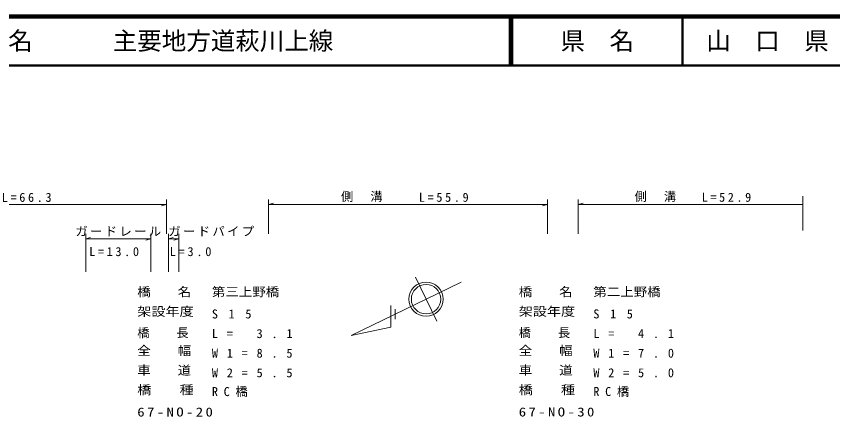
# Model space of a CAD drawing. Units: millimetres, scale not verified. Extents: x 40000 to 680000, y 20000 to 380000.
# Drawn here: x 197043 to 363672, y 298341 to 380000 of the extents above; entities that cross this region are included whole.
import ezdxf
from ezdxf.enums import TextEntityAlignment as Align

# ---------------------------------------------------------------- set-up
doc = ezdxf.new("R2010")
doc.units = ezdxf.units.MM
doc.header["$LTSCALE"] = 1000
for name, color, linetype, lineweight in [('M-BMK-SRVR', 3, 'Continuous', 13), ('M-STR-HTXT', 7, 'Continuous', 13), ('M-STR-STR1', 1, 'Continuous', 13), ('M-TTL', 2, 'Continuous', 140), ('M-TTL-LINE', 7, 'Continuous', 50)]:
    doc.layers.add(name, color=color, linetype=linetype, lineweight=lineweight)
doc.layers.add('M-TTL-TXT', color=7, linetype='Continuous')
doc.styles.add('ＭＳ ゴシック', font='')
doc.styles.get('ＭＳ ゴシック').set_extended_font_data('MS Gothic')

msp = doc.modelspace()

# ---------------------------------------------------------------- linework, layer by layer
at = {"layer": 'M-BMK-SRVR'}
for p, q in [((280677, 322308), (278492, 326806)), ((287873, 325803), (280677, 322308)), ((280677, 322308), (265385, 314881)), ((280677, 322308), (282861, 317811)), ((274392, 320250), (274369, 318250))]:
    msp.add_line(p, q, dxfattribs=at)
msp.add_lwpolyline([(265385, 314881), (273455, 316577), (273481, 318813), (273506, 321049)], dxfattribs=at)
for radius in [3500, 3000]:
    msp.add_circle((280677, 322308), radius, dxfattribs=at)
at = {"layer": 'M-STR-HTXT'}
for p, q in [((357550, 336344), (357549, 343344)), ((151104, 341625), (227695, 341634)), ((227695, 341634), (226695, 341354)), ((227695, 342634), (227695, 335634)), ((248537, 335636), (248536, 342636)), ((248536, 341636), (249536, 341916)), ((248536, 341636), (305466, 341642)), ((305466, 341642), (304466, 341362)), ((305466, 342642), (305467, 335642)), ((311734, 335643), (311734, 342643)), ((311734, 341643), (312734, 341923)), ((311734, 341643), (357549, 341648)), ((211207, 327866), (211206, 335632)), ((224501, 335633), (224502, 327867)), ((228089, 327868), (228088, 335634)), ((230218, 335634), (230219, 327868)), ((211206, 334632), (212206, 334912)), ((211206, 334632), (224501, 334633)), ((224501, 334633), (223501, 334353)), ((228088, 334634), (229088, 334914)), ((228088, 334634), (230219, 334634)), ((230219, 334634), (229219, 334354))]:
    msp.add_line(p, q, dxfattribs=at)
at = {"layer": 'M-TTL'}
msp.add_line((680000, 380000), (40000, 380000), dxfattribs=at)
at = {"layer": 'M-TTL-LINE'}
for p, q in [((297750, 380000), (297750, 370000)), ((298250, 380000), (298250, 370000)), ((333000, 380000), (333000, 370000)), ((40000, 370000), (680000, 370000))]:
    msp.add_line(p, q, dxfattribs=at)

# ---------------------------------------------------------------- texts
at = {"layer": 'M-STR-HTXT', "char_height": 1833, "attachment_point": 7, "rotation": 0.006, "style": 'ＭＳ ゴシック'}
for s, insert in [('\\T1.43;L=66.3', (194078, 342130)), ('\\T1.2;側\u3000溝', (263307, 342138)), ('\\T1.43;L=55.9', (279211, 342139)), ('\\T1.2;側\u3000溝', (323235, 342144)), ('\\T1.42;L=52.9', (336949, 342146)), ('\\T1.2;ガードレール', (209103, 335132)), ('\\T1.2;ガードパイプ', (228075, 335134)), ('\\T1.43;L=13.0', (211916, 331067)), ('\\T1.46;L=3.0', (228341, 331069))]:
    msp.add_mtext(s, dxfattribs=dict(at, insert=insert))
at = {"layer": 'M-STR-STR1', "style": 'ＭＳ ゴシック'}
for s, width, p in [('橋\u3000\u3000名', 1.1, (221733, 322341)), ('第三上野橋', 1.1, (236955, 322342)), ('橋\u3000\u3000名', 1.1, (299594, 322349)), ('第二上野橋', 1.1, (314816, 322351)), ('架設年度 ', 1.15, (221734, 318341)), ('架設年度 ', 1.15, (299594, 318349)), ('全\u3000\u3000幅', 1.1, (221734, 310341)), ('全\u3000\u3000幅', 1.1, (299595, 310349)), ('車\u3000\u3000道', 1.1, (221735, 306341)), ('車\u3000\u3000道', 1.1, (299596, 306349)), ('橋\u3000\u3000種 ', 1.15, (221735, 302341)), ('橋\u3000\u3000種 ', 1.15, (299596, 302349))]:
    msp.add_text(s, height=1833, rotation=0.006, dxfattribs=dict(at, width=width)).set_placement(p, align=Align.BOTTOM_LEFT)
at = {"layer": 'M-STR-STR1', "char_height": 1833, "attachment_point": 7, "rotation": 0.006, "style": 'ＭＳ ゴシック'}
for s, insert in [('\\T2.74;S15', (236955, 318342)), ('\\T2.74;S15', (314816, 318351)), ('\\T1.6;橋\\~\\~長', (221734, 314341)), ('\\T1.6;橋\\~\\~長', (299595, 314349)), ('\\T2.44;L=\\~3.1', (236956, 314342)), ('\\T2.44;L=\\~4.1', (314817, 314351)), ('\\T2.44;W1=8.5', (236956, 310342)), ('\\T2.44;W1=7.0', (314817, 310351)), ('\\T2.44;W2=5.5', (236957, 306342)), ('\\T2.44;W2=5.0', (314818, 306351)), ('\\T1.93;RC橋', (236957, 302342)), ('\\T1.93;RC橋', (314818, 302351)), ('\\T1.33;\\W1.2;67-NO-20', (221736, 298341)), ('\\T1.33;\\W1.2;67-NO-30', (299597, 298349))]:
    msp.add_mtext(s, dxfattribs=dict(at, insert=insert))
at = {"layer": 'M-TTL-TXT', "style": 'ＭＳ ゴシック'}
for s, p in [('路 線 名', (180380, 375000)), ('主要地方道萩川上線', (216734, 375000))]:
    msp.add_text(s, height=3666, dxfattribs=at).set_placement(p, align=Align.MIDDLE_LEFT)
for s, p in [('県\u3000名', (315625, 375000)), ('山\u3000口\u3000県', (350375, 375000))]:
    msp.add_text(s, height=3666, dxfattribs=at).set_placement(p, align=Align.MIDDLE_CENTER)

doc.saveas('drawing.dxf')
